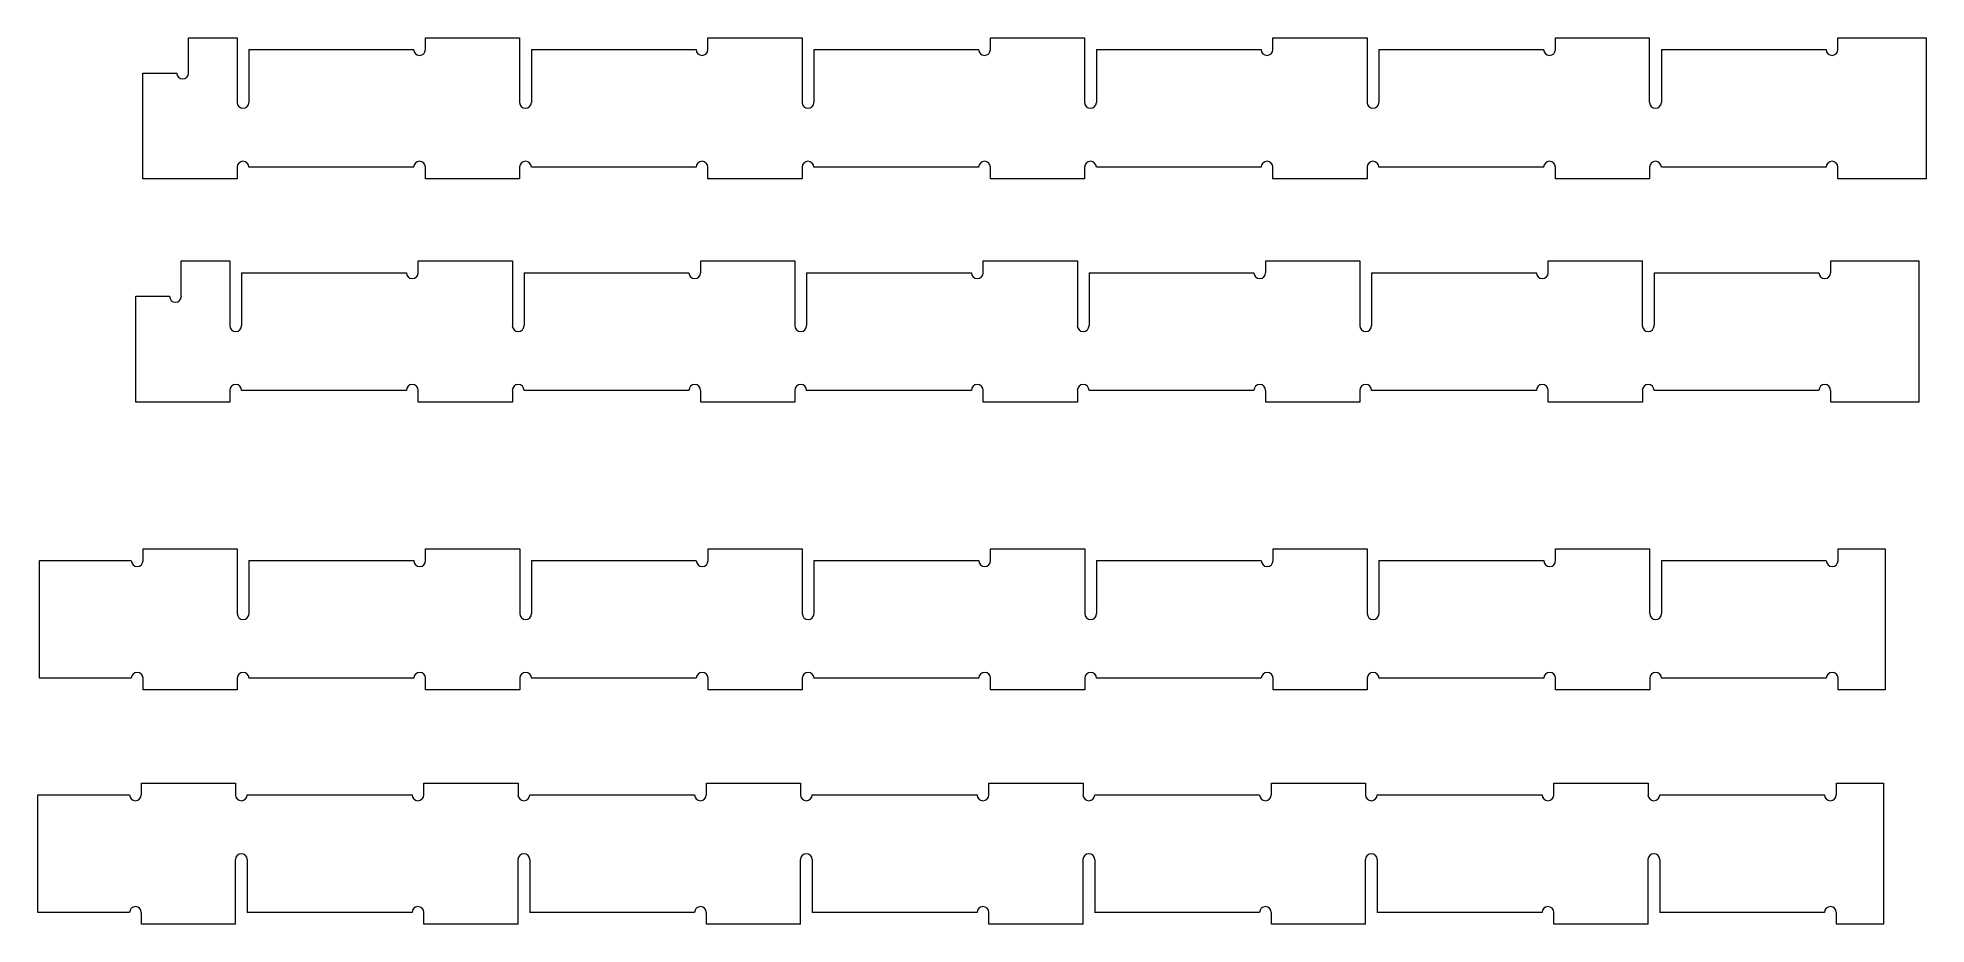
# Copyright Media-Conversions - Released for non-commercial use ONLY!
# Model space of a CAD drawing. Header units: inches. Extents: x 1.7 to 21.8, y 12.5 to 21.9.
import ezdxf

# ---------------------------------------------------------------- set-up
doc = ezdxf.new("R2010")
doc.units = ezdxf.units.IN
doc.header["$MEASUREMENT"] = 0
doc.layers.add('VISIBLE', color=7, linetype='Continuous', lineweight=0)

msp = doc.modelspace()

# ---------------------------------------------------------------- linework, layer by layer
at = {"layer": 'VISIBLE'}
for p, q in [((3.327, 21.545), (3.327, 21.92)), ((3.327, 21.92), (3.843, 21.92)), ((3.843, 21.92), (3.843, 21.233)), ((5.843, 21.92), (6.843, 21.92)), ((5.843, 21.795), (5.843, 21.92)), ((6.843, 21.92), (6.843, 21.233)), ((8.843, 21.92), (9.843, 21.92)), ((8.843, 21.795), (8.843, 21.92)), ((9.843, 21.92), (9.843, 21.233)), ((11.843, 21.795), (11.843, 21.92)), ((11.843, 21.92), (12.843, 21.92)), ((12.843, 21.92), (12.843, 21.233)), ((14.843, 21.795), (14.843, 21.92)), ((14.843, 21.92), (15.843, 21.92)), ((15.843, 21.92), (15.843, 21.233)), ((17.843, 21.92), (18.843, 21.92)), ((17.843, 21.795), (17.843, 21.92)), ((18.843, 21.233), (18.843, 21.92)), ((20.843, 21.795), (20.843, 21.92)), ((20.843, 21.92), (21.78, 21.92)), ((21.78, 21.92), (21.78, 20.42)), ((3.968, 21.795), (5.718, 21.795)), ((3.968, 21.795), (3.968, 21.233)), ((6.968, 21.795), (6.968, 21.233)), ((6.968, 21.795), (8.718, 21.795)), ((9.968, 21.795), (9.968, 21.233)), ((9.968, 21.795), (11.718, 21.795)), ((12.968, 21.795), (14.718, 21.795)), ((12.968, 21.795), (12.968, 21.233)), ((15.968, 21.795), (15.968, 21.233)), ((15.968, 21.795), (17.718, 21.795)), ((18.968, 21.795), (20.718, 21.795)), ((18.968, 21.795), (18.968, 21.233)), ((2.843, 21.545), (3.202, 21.545)), ((2.843, 20.42), (2.843, 21.545)), ((3.843, 20.545), (3.843, 20.42)), ((5.718, 20.545), (3.968, 20.545)), ((5.843, 20.42), (5.843, 20.545)), ((6.843, 20.545), (6.843, 20.42)), ((8.718, 20.545), (6.968, 20.545)), ((8.843, 20.42), (8.843, 20.545)), ((9.843, 20.545), (9.843, 20.42)), ((11.718, 20.545), (9.968, 20.545)), ((11.843, 20.42), (11.843, 20.545)), ((12.843, 20.545), (12.843, 20.42)), ((14.718, 20.545), (12.968, 20.545)), ((14.843, 20.42), (14.843, 20.545)), ((15.843, 20.545), (15.843, 20.42)), ((17.718, 20.545), (15.968, 20.545)), ((17.843, 20.42), (17.843, 20.545)), ((18.843, 20.545), (18.843, 20.42)), ((20.718, 20.545), (18.968, 20.545)), ((20.843, 20.42), (20.843, 20.545)), ((3.843, 20.42), (2.843, 20.42)), ((6.843, 20.42), (5.843, 20.42)), ((9.843, 20.42), (8.843, 20.42)), ((12.843, 20.42), (11.843, 20.42)), ((15.843, 20.42), (14.843, 20.42)), ((18.843, 20.42), (17.843, 20.42)), ((21.78, 20.42), (20.843, 20.42)), ((3.25, 19.173), (3.25, 19.548)), ((3.25, 19.548), (3.766, 19.548)), ((3.766, 19.548), (3.766, 18.861)), ((5.766, 19.548), (6.766, 19.548)), ((5.766, 19.423), (5.766, 19.548)), ((6.766, 19.548), (6.766, 18.861)), ((8.766, 19.548), (9.766, 19.548)), ((8.766, 19.423), (8.766, 19.548)), ((9.766, 19.548), (9.766, 18.861)), ((11.766, 19.423), (11.766, 19.548)), ((11.766, 19.548), (12.766, 19.548)), ((12.766, 19.548), (12.766, 18.861)), ((14.766, 19.423), (14.766, 19.548)), ((14.766, 19.548), (15.766, 19.548)), ((15.766, 19.548), (15.766, 18.861)), ((17.766, 19.548), (18.766, 19.548)), ((17.766, 19.423), (17.766, 19.548)), ((18.766, 18.861), (18.766, 19.548)), ((20.766, 19.423), (20.766, 19.548)), ((20.766, 19.548), (21.703, 19.548)), ((21.703, 19.548), (21.703, 18.048)), ((3.891, 19.423), (5.641, 19.423)), ((3.891, 19.423), (3.891, 18.861)), ((6.891, 19.423), (6.891, 18.861)), ((6.891, 19.423), (8.641, 19.423)), ((9.891, 19.423), (9.891, 18.861)), ((9.891, 19.423), (11.641, 19.423)), ((12.891, 19.423), (14.641, 19.423)), ((12.891, 19.423), (12.891, 18.861)), ((15.891, 19.423), (15.891, 18.861)), ((15.891, 19.423), (17.641, 19.423)), ((18.891, 19.423), (20.641, 19.423)), ((18.891, 19.423), (18.891, 18.861)), ((2.766, 19.173), (3.125, 19.173)), ((2.766, 18.048), (2.766, 19.173)), ((3.766, 18.173), (3.766, 18.048)), ((5.641, 18.173), (3.891, 18.173)), ((5.766, 18.048), (5.766, 18.173)), ((6.766, 18.173), (6.766, 18.048)), ((8.641, 18.173), (6.891, 18.173)), ((8.766, 18.048), (8.766, 18.173)), ((9.766, 18.173), (9.766, 18.048)), ((11.641, 18.173), (9.891, 18.173)), ((11.766, 18.048), (11.766, 18.173)), ((12.766, 18.173), (12.766, 18.048)), ((14.641, 18.173), (12.891, 18.173)), ((14.766, 18.048), (14.766, 18.173)), ((15.766, 18.173), (15.766, 18.048)), ((17.641, 18.173), (15.891, 18.173)), ((17.766, 18.048), (17.766, 18.173)), ((18.766, 18.173), (18.766, 18.048)), ((20.641, 18.173), (18.891, 18.173)), ((20.766, 18.048), (20.766, 18.173)), ((3.766, 18.048), (2.766, 18.048)), ((6.766, 18.048), (5.766, 18.048)), ((9.766, 18.048), (8.766, 18.048)), ((12.766, 18.048), (11.766, 18.048)), ((15.766, 18.048), (14.766, 18.048)), ((18.766, 18.048), (17.766, 18.048)), ((21.703, 18.048), (20.766, 18.048)), ((2.844, 16.364), (2.844, 16.489)), ((2.844, 16.489), (3.844, 16.489)), ((3.844, 16.489), (3.844, 15.801)), ((5.844, 16.489), (6.844, 16.489)), ((5.844, 16.364), (5.844, 16.489)), ((6.844, 16.489), (6.844, 15.801)), ((8.844, 16.364), (8.844, 16.489)), ((8.844, 16.489), (9.844, 16.489)), ((9.844, 16.489), (9.844, 15.801)), ((11.844, 16.489), (12.844, 16.489)), ((11.844, 16.364), (11.844, 16.489)), ((12.844, 16.489), (12.844, 15.801)), ((14.844, 16.364), (14.844, 16.489)), ((14.844, 16.489), (15.844, 16.489)), ((15.844, 16.489), (15.844, 15.801)), ((17.844, 16.364), (17.844, 16.489)), ((17.844, 16.489), (18.844, 16.489)), ((18.844, 15.801), (18.844, 16.489)), ((20.844, 16.364), (20.844, 16.489)), ((20.844, 16.489), (21.344, 16.489)), ((21.344, 16.489), (21.344, 14.989)), ((1.744, 15.114), (1.744, 16.364)), ((1.744, 16.364), (2.719, 16.364)), ((3.969, 16.364), (5.719, 16.364)), ((3.969, 16.364), (3.969, 15.801)), ((6.969, 16.364), (6.969, 15.801)), ((6.969, 16.364), (7.795, 16.364)), ((7.795, 16.364), (8.569, 16.364)), ((8.569, 16.364), (8.719, 16.364)), ((9.969, 16.364), (11.719, 16.364)), ((9.969, 16.364), (9.969, 15.801)), ((12.969, 16.364), (13.22, 16.364)), ((12.969, 16.364), (12.969, 15.801)), ((13.22, 16.364), (13.32, 16.364)), ((13.32, 16.364), (14.719, 16.364)), ((15.969, 16.364), (15.969, 15.801)), ((15.969, 16.364), (17.719, 16.364)), ((17.844, 16.364), (17.844, 16.364)), ((18.969, 16.364), (20.719, 16.364)), ((18.969, 16.364), (18.969, 15.801)), ((20.844, 16.364), (20.844, 16.364)), ((2.719, 15.114), (1.744, 15.114)), ((2.844, 14.989), (2.844, 15.114)), ((3.844, 15.114), (3.844, 14.989)), ((5.719, 15.114), (3.969, 15.114)), ((5.844, 14.989), (5.844, 15.114)), ((6.844, 15.114), (6.844, 14.989)), ((7.795, 15.114), (6.969, 15.114)), ((8.569, 15.114), (7.795, 15.114)), ((8.719, 15.114), (8.569, 15.114)), ((8.844, 14.989), (8.844, 15.114)), ((9.844, 15.114), (9.844, 14.989)), ((11.719, 15.114), (9.969, 15.114)), ((11.844, 14.989), (11.844, 15.114)), ((12.844, 15.114), (12.844, 14.989)), ((13.22, 15.114), (12.969, 15.114)), ((13.32, 15.114), (13.22, 15.114)), ((14.719, 15.114), (13.32, 15.114)), ((14.844, 14.989), (14.844, 15.114)), ((15.844, 15.114), (15.844, 14.989)), ((17.719, 15.114), (15.969, 15.114)), ((17.844, 14.989), (17.844, 15.114)), ((18.844, 15.114), (18.844, 14.989)), ((20.719, 15.114), (18.969, 15.114)), ((20.844, 14.989), (20.844, 15.114)), ((3.844, 14.989), (2.844, 14.989)), ((6.844, 14.989), (5.844, 14.989)), ((9.844, 14.989), (8.844, 14.989)), ((12.844, 14.989), (11.844, 14.989)), ((15.844, 14.989), (14.844, 14.989)), ((18.844, 14.989), (17.844, 14.989)), ((21.344, 14.989), (20.844, 14.989)), ((1.726, 12.625), (1.726, 13.875)), ((1.726, 13.875), (2.701, 13.875)), ((2.826, 14), (3.826, 14)), ((2.826, 13.875), (2.826, 14)), ((3.826, 14), (3.826, 13.875)), ((3.951, 13.875), (5.701, 13.875)), ((5.826, 14), (6.826, 14)), ((5.826, 13.875), (5.826, 14)), ((6.826, 14), (6.826, 13.875)), ((6.951, 13.875), (7.777, 13.875)), ((7.777, 13.875), (8.551, 13.875)), ((8.551, 13.875), (8.701, 13.875)), ((8.826, 14), (9.826, 14)), ((8.826, 13.875), (8.826, 14)), ((9.826, 14), (9.826, 13.875)), ((9.951, 13.875), (11.701, 13.875)), ((11.826, 13.875), (11.826, 14)), ((11.826, 14), (12.826, 14)), ((12.826, 14), (12.826, 13.875)), ((12.951, 13.875), (13.201, 13.875)), ((13.201, 13.875), (13.301, 13.875)), ((13.301, 13.875), (14.701, 13.875)), ((14.826, 13.875), (14.826, 14)), ((14.826, 14), (15.826, 14)), ((15.826, 14), (15.826, 13.875)), ((15.951, 13.875), (17.701, 13.875)), ((17.826, 14), (18.826, 14)), ((17.826, 13.875), (17.826, 14)), ((18.826, 14), (18.826, 13.875)), ((18.951, 13.875), (20.701, 13.875)), ((20.826, 13.875), (20.826, 14)), ((20.826, 14), (21.326, 14)), ((21.326, 14), (21.326, 12.5)), ((3.826, 12.5), (3.826, 13.187)), ((3.951, 13.187), (3.951, 12.625)), ((6.826, 12.5), (6.826, 13.187)), ((6.951, 13.187), (6.951, 12.625)), ((9.826, 12.5), (9.826, 13.187)), ((9.951, 13.187), (9.951, 12.625)), ((12.826, 12.5), (12.826, 13.187)), ((12.951, 13.187), (12.951, 12.625)), ((15.826, 12.5), (15.826, 13.187)), ((15.951, 13.187), (15.951, 12.625)), ((18.826, 12.5), (18.826, 13.187)), ((18.951, 13.187), (18.951, 12.625)), ((2.701, 12.625), (1.726, 12.625)), ((2.826, 12.5), (2.826, 12.625)), ((3.826, 12.5), (2.826, 12.5)), ((5.701, 12.625), (3.951, 12.625)), ((5.826, 12.5), (5.826, 12.625)), ((6.826, 12.5), (5.826, 12.5)), ((7.777, 12.625), (6.951, 12.625)), ((8.551, 12.625), (7.777, 12.625)), ((8.701, 12.625), (8.551, 12.625)), ((8.826, 12.5), (8.826, 12.625)), ((9.826, 12.5), (8.826, 12.5)), ((11.701, 12.625), (9.951, 12.625)), ((11.826, 12.5), (11.826, 12.625)), ((12.826, 12.5), (11.826, 12.5)), ((13.201, 12.625), (12.951, 12.625)), ((13.301, 12.625), (13.201, 12.625)), ((14.701, 12.625), (13.301, 12.625)), ((14.826, 12.5), (14.826, 12.625)), ((15.826, 12.5), (14.826, 12.5)), ((17.701, 12.625), (15.951, 12.625)), ((17.826, 12.5), (17.826, 12.625)), ((18.826, 12.5), (17.826, 12.5)), ((20.701, 12.625), (18.951, 12.625)), ((20.826, 12.5), (20.826, 12.625)), ((21.326, 12.5), (20.826, 12.5))]:
    msp.add_line(p, q, dxfattribs=at)
for centre, start, end in [((5.78, 21.795), 180, 0), ((8.78, 21.795), 180, 0), ((11.78, 21.795), 180, 0), ((14.78, 21.795), 180, 0), ((17.78, 21.795), 180, 360), ((20.78, 21.795), 180, 0), ((3.265, 21.545), 180, 0), ((3.905, 21.233), 180, 0), ((6.905, 21.233), 180, 0), ((9.905, 21.233), 180, 0), ((12.905, 21.233), 180, 0), ((15.905, 21.233), 180, 0), ((18.905, 21.233), 180, 0), ((3.905, 20.545), 0, 180), ((5.78, 20.545), 0, 180), ((6.905, 20.545), 0, 180), ((8.78, 20.545), 0, 180), ((9.905, 20.545), 0, 180), ((11.78, 20.545), 0, 180), ((12.905, 20.545), 0, 180), ((14.78, 20.545), 0, 180), ((15.905, 20.545), 0, 180), ((17.78, 20.545), 0, 180), ((18.905, 20.545), 360, 180), ((20.78, 20.545), 0, 180), ((5.703, 19.423), 180, 0), ((8.703, 19.423), 180, 0), ((11.703, 19.423), 180, 0), ((14.703, 19.423), 180, 0), ((17.703, 19.423), 180, 360), ((20.703, 19.423), 180, 0), ((3.188, 19.173), 180, 0), ((3.828, 18.861), 180, 0), ((6.828, 18.861), 180, 0), ((9.828, 18.861), 180, 0), ((12.828, 18.861), 180, 0), ((15.828, 18.861), 180, 0), ((18.828, 18.861), 180, 0), ((3.828, 18.173), 0, 180), ((5.703, 18.173), 0, 180), ((6.828, 18.173), 0, 180), ((8.703, 18.173), 0, 180), ((9.828, 18.173), 0, 180), ((11.703, 18.173), 0, 180), ((12.828, 18.173), 0, 180), ((14.703, 18.173), 0, 180), ((15.828, 18.173), 0, 180), ((17.703, 18.173), 0, 180), ((18.828, 18.173), 360, 180), ((20.703, 18.173), 0, 180), ((2.782, 16.364), 180, 0), ((5.782, 16.364), 180, 0), ((8.782, 16.364), 180, 0), ((11.782, 16.364), 180, 0), ((14.782, 16.364), 180, 0), ((17.782, 16.364), 180, 0), ((20.782, 16.364), 180, 0), ((3.907, 15.801), 180, 0), ((6.907, 15.801), 180, 0), ((9.907, 15.801), 180, 0), ((12.907, 15.801), 180, 0), ((15.907, 15.801), 180, 0), ((18.907, 15.801), 180, 0), ((2.782, 15.114), 0, 180), ((3.907, 15.114), 0, 180), ((5.782, 15.114), 0, 180), ((6.907, 15.114), 0, 180), ((8.782, 15.114), 0, 180), ((9.907, 15.114), 0, 180), ((11.782, 15.114), 0, 180), ((12.907, 15.114), 0, 180), ((14.782, 15.114), 0, 180), ((15.907, 15.114), 0, 180), ((17.782, 15.114), 0, 180), ((18.907, 15.114), 0, 180), ((20.782, 15.114), 0, 180), ((2.763, 13.875), 180, 360), ((3.888, 13.875), 180, 360), ((5.763, 13.875), 180, 0), ((6.888, 13.875), 180, 360), ((8.763, 13.875), 180, 0), ((9.888, 13.875), 180, 0), ((11.763, 13.875), 180, 0), ((12.888, 13.875), 180, 360), ((14.763, 13.875), 180, 0), ((15.888, 13.875), 180, 0), ((17.763, 13.875), 180, 0), ((18.888, 13.875), 180, 0), ((20.763, 13.875), 180, 0), ((3.888, 13.187), 0, 180), ((6.888, 13.187), 0, 180), ((9.888, 13.187), 0, 180), ((12.888, 13.187), 0, 180), ((15.888, 13.187), 0, 180), ((18.888, 13.187), 0, 180), ((2.763, 12.625), 0, 180), ((5.763, 12.625), 0, 180), ((8.763, 12.625), 0, 180), ((11.763, 12.625), 0, 180), ((14.763, 12.625), 0, 180), ((17.763, 12.625), 0, 180), ((20.763, 12.625), 0, 180)]:
    msp.add_arc(centre, 0.0625, start, end, dxfattribs=at)

doc.saveas('drawing.dxf')
